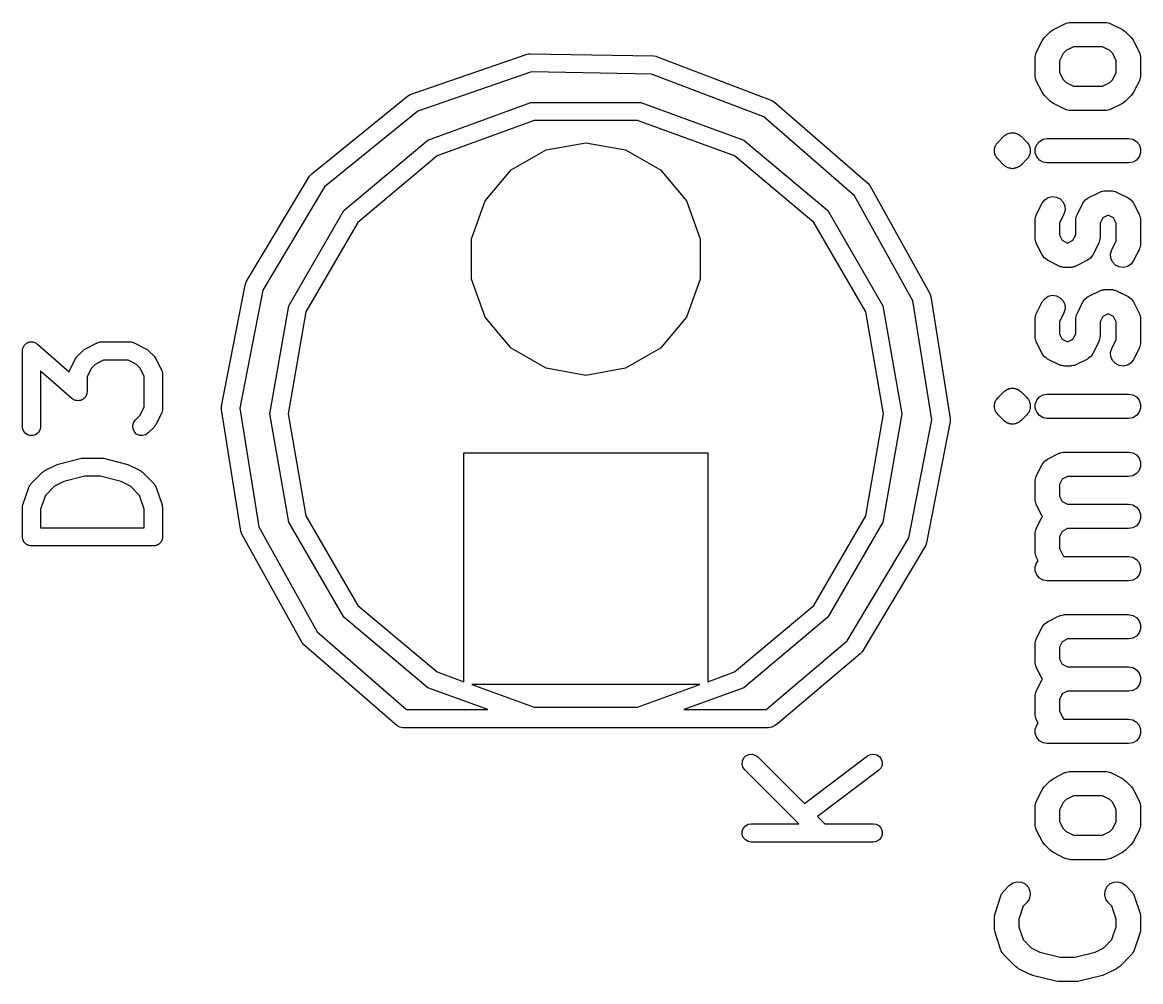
# Model space of a CAD drawing. Extents: x 149.8 to 198.9, y -148.5 to -50.
# Drawn here: x 189.38 to 198.55, y -107.39 to -99.52 of the extents above; entities that cross this region are included whole.
import ezdxf

# ---------------------------------------------------------------- set-up
doc = ezdxf.new("R2010")
doc.units = 0
doc.header["$MEASUREMENT"] = 0
doc.layers.add('BLACK', color=7, linetype='CONTINUOUS')

msp = doc.modelspace()

# ---------------------------------------------------------------- linework, layer by layer
at = {"layer": 'Black'}
for p, q in [((197.836, -99.5772), (197.931, -99.5296)), ((197.931, -99.5296), (197.937, -99.528)), ((197.937, -99.528), (197.942, -99.5251)), ((197.942, -99.5251), (197.954, -99.523)), ((197.954, -99.523), (197.965, -99.5197)), ((197.965, -99.5197), (197.971, -99.52)), ((197.971, -99.52), (197.976, -99.519)), ((197.976, -99.519), (198.262, -99.519)), ((198.262, -99.519), (198.268, -99.52)), ((198.268, -99.52), (198.273, -99.5197)), ((198.273, -99.5197), (198.285, -99.523)), ((198.285, -99.523), (198.296, -99.5251)), ((198.296, -99.5251), (198.301, -99.528)), ((198.301, -99.528), (198.307, -99.5296)), ((198.307, -99.5296), (198.402, -99.5772)), ((197.763, -99.6436), (197.81, -99.596)), ((197.81, -99.596), (197.823, -99.5868)), ((197.823, -99.5868), (197.836, -99.5772)), ((198.402, -99.5772), (198.415, -99.5868)), ((198.415, -99.5868), (198.428, -99.596)), ((198.428, -99.596), (198.475, -99.6436)), ((197.696, -99.7648), (197.744, -99.6696)), ((197.744, -99.6696), (197.753, -99.6567)), ((197.753, -99.6567), (197.763, -99.6436)), ((198, -99.719), (197.94, -99.7489)), ((198.238, -99.719), (198, -99.719)), ((198.298, -99.7489), (198.238, -99.719)), ((198.475, -99.6436), (198.485, -99.6567)), ((198.485, -99.6567), (198.494, -99.6696)), ((198.494, -99.6696), (198.542, -99.7648)), ((192.56, -100.11), (193.518, -99.7798)), ((193.518, -99.7798), (193.53, -99.7778)), ((193.518, -99.7798), (193.518, -99.7798)), ((193.53, -99.7778), (193.543, -99.7757)), ((193.543, -99.7757), (194.556, -99.7927)), ((193.543, -99.7757), (193.543, -99.7757)), ((194.556, -99.7927), (194.556, -99.7927)), ((194.556, -99.7927), (194.577, -99.7968)), ((194.577, -99.7968), (194.581, -99.7977)), ((194.581, -99.7977), (194.581, -99.7977)), ((194.581, -99.7977), (195.527, -100.16)), ((197.686, -99.7981), (197.69, -99.7869)), ((197.687, -99.8038), (197.686, -99.7981)), ((197.686, -99.8095), (197.687, -99.8038)), ((197.686, -99.9524), (197.686, -99.8095)), ((197.69, -99.7869), (197.692, -99.7753)), ((197.692, -99.7753), (197.695, -99.7703)), ((197.695, -99.7703), (197.696, -99.7648)), ((197.916, -99.7735), (197.886, -99.8331)), ((197.94, -99.7489), (197.916, -99.7735)), ((198.323, -99.7735), (198.298, -99.7489)), ((198.352, -99.8331), (198.323, -99.7735)), ((198.542, -99.7648), (198.543, -99.7703)), ((198.543, -99.7703), (198.546, -99.7753)), ((198.546, -99.7753), (198.548, -99.7869)), ((198.548, -99.7869), (198.552, -99.7981)), ((198.552, -99.7981), (198.551, -99.8038)), ((198.551, -99.8038), (198.552, -99.8095)), ((198.552, -99.8095), (198.552, -99.9524)), ((197.886, -99.8331), (197.886, -99.9288)), ((198.352, -99.9288), (198.352, -99.8331)), ((193.554, -99.9259), (192.622, -100.248)), ((194.54, -99.9425), (193.554, -99.9259)), ((195.461, -100.295), (194.54, -99.9425)), ((197.687, -99.9581), (197.686, -99.9524)), ((197.686, -99.9638), (197.687, -99.9581)), ((197.69, -99.975), (197.686, -99.9638)), ((197.692, -99.9866), (197.69, -99.975)), ((197.695, -99.9916), (197.692, -99.9866)), ((197.696, -99.9971), (197.695, -99.9916)), ((197.744, -100.092), (197.696, -99.9971)), ((197.886, -99.9288), (197.916, -99.9884)), ((197.916, -99.9884), (197.94, -100.013)), ((198.298, -100.013), (198.323, -99.9884)), ((198.323, -99.9884), (198.352, -99.9288)), ((198.542, -99.9971), (198.494, -100.092)), ((198.543, -99.9916), (198.542, -99.9971)), ((198.546, -99.9866), (198.543, -99.9916)), ((198.548, -99.975), (198.546, -99.9866)), ((198.552, -99.9638), (198.548, -99.975)), ((198.552, -99.9524), (198.551, -99.9581)), ((198.551, -99.9581), (198.552, -99.9638)), ((197.753, -100.105), (197.744, -100.092)), ((197.94, -100.013), (198, -100.043)), ((198, -100.043), (198.238, -100.043)), ((198.238, -100.043), (198.298, -100.013)), ((198.494, -100.092), (198.485, -100.105)), ((191.751, -100.76), (192.538, -100.123)), ((192.538, -100.123), (192.56, -100.11)), ((192.56, -100.11), (192.56, -100.11)), ((192.704, -100.484), (193.55, -100.176)), ((193.55, -100.176), (194.45, -100.176)), ((194.45, -100.176), (195.296, -100.484)), ((195.527, -100.16), (195.527, -100.16)), ((195.527, -100.16), (195.549, -100.173)), ((195.549, -100.173), (196.314, -100.837)), ((197.763, -100.118), (197.753, -100.105)), ((197.81, -100.166), (197.763, -100.118)), ((197.823, -100.175), (197.81, -100.166)), ((197.836, -100.185), (197.823, -100.175)), ((197.931, -100.232), (197.836, -100.185)), ((198.402, -100.185), (198.307, -100.232)), ((198.415, -100.175), (198.402, -100.185)), ((198.428, -100.166), (198.415, -100.175)), ((198.475, -100.118), (198.428, -100.166)), ((198.485, -100.105), (198.475, -100.118)), ((192.622, -100.248), (191.856, -100.869)), ((197.937, -100.234), (197.931, -100.232)), ((197.942, -100.237), (197.937, -100.234)), ((197.954, -100.239), (197.942, -100.237)), ((197.965, -100.242), (197.954, -100.239)), ((197.971, -100.242), (197.965, -100.242)), ((197.976, -100.243), (197.971, -100.242)), ((198.262, -100.243), (197.976, -100.243)), ((198.268, -100.242), (198.262, -100.243)), ((198.273, -100.242), (198.268, -100.242)), ((198.285, -100.239), (198.273, -100.242)), ((198.296, -100.237), (198.285, -100.239)), ((198.301, -100.234), (198.296, -100.237)), ((198.307, -100.232), (198.301, -100.234)), ((193.576, -100.324), (192.779, -100.614)), ((194.424, -100.324), (193.576, -100.324)), ((195.221, -100.614), (194.424, -100.324)), ((196.205, -100.942), (195.461, -100.295)), ((197.382, -100.501), (197.429, -100.453)), ((197.429, -100.453), (197.436, -100.448)), ((197.436, -100.448), (197.443, -100.442)), ((197.443, -100.442), (197.451, -100.438)), ((197.451, -100.438), (197.458, -100.433)), ((197.458, -100.433), (197.466, -100.431)), ((197.466, -100.431), (197.474, -100.427)), ((197.474, -100.427), (197.483, -100.426)), ((197.483, -100.426), (197.491, -100.424)), ((197.491, -100.424), (197.5, -100.425)), ((197.5, -100.425), (197.509, -100.424)), ((197.509, -100.424), (197.517, -100.426)), ((197.517, -100.426), (197.526, -100.427)), ((197.526, -100.427), (197.534, -100.431)), ((197.534, -100.431), (197.542, -100.433)), ((197.542, -100.433), (197.549, -100.438)), ((197.549, -100.438), (197.557, -100.442)), ((197.557, -100.442), (197.564, -100.448)), ((197.564, -100.448), (197.571, -100.453)), ((197.571, -100.453), (197.618, -100.501)), ((192.014, -101.063), (192.704, -100.484)), ((193.674, -100.564), (194, -100.506)), ((194, -100.506), (194.326, -100.564)), ((195.296, -100.484), (195.986, -101.063)), ((197.354, -100.554), (197.355, -100.55)), ((197.354, -100.558), (197.354, -100.554)), ((197.355, -100.55), (197.356, -100.546)), ((197.356, -100.546), (197.359, -100.538)), ((197.359, -100.538), (197.362, -100.529)), ((197.362, -100.529), (197.364, -100.526)), ((197.364, -100.526), (197.366, -100.521)), ((197.366, -100.521), (197.369, -100.518)), ((197.369, -100.518), (197.37, -100.514)), ((197.37, -100.514), (197.377, -100.508)), ((197.377, -100.508), (197.382, -100.501)), ((197.618, -100.501), (197.623, -100.508)), ((197.623, -100.508), (197.63, -100.514)), ((197.63, -100.514), (197.631, -100.518)), ((197.631, -100.518), (197.634, -100.521)), ((197.634, -100.521), (197.636, -100.526)), ((197.636, -100.526), (197.638, -100.529)), ((197.638, -100.529), (197.641, -100.538)), ((197.641, -100.538), (197.644, -100.546)), ((197.644, -100.546), (197.645, -100.55)), ((197.645, -100.55), (197.646, -100.554)), ((197.646, -100.554), (197.646, -100.558)), ((197.687, -100.554), (197.699, -100.521)), ((197.687, -100.589), (197.687, -100.554)), ((197.699, -100.521), (197.721, -100.495)), ((197.721, -100.495), (197.752, -100.477)), ((197.752, -100.477), (197.786, -100.471)), ((197.786, -100.471), (198.452, -100.471)), ((198.452, -100.471), (198.487, -100.477)), ((198.487, -100.477), (198.517, -100.495)), ((198.517, -100.495), (198.539, -100.521)), ((198.539, -100.521), (198.551, -100.554)), ((198.551, -100.554), (198.551, -100.589)), ((192.779, -100.614), (192.129, -101.16)), ((193.387, -100.729), (193.674, -100.564)), ((194.326, -100.564), (194.613, -100.729)), ((195.871, -101.16), (195.221, -100.614)), ((197.353, -100.563), (197.354, -100.558)), ((197.354, -100.571), (197.353, -100.563)), ((197.353, -100.58), (197.354, -100.571)), ((197.354, -100.584), (197.353, -100.58)), ((197.354, -100.589), (197.354, -100.584)), ((197.355, -100.593), (197.354, -100.589)), ((197.356, -100.597), (197.355, -100.593)), ((197.359, -100.605), (197.356, -100.597)), ((197.362, -100.614), (197.359, -100.605)), ((197.364, -100.617), (197.362, -100.614)), ((197.366, -100.621), (197.364, -100.617)), ((197.369, -100.625), (197.366, -100.621)), ((197.37, -100.629), (197.369, -100.625)), ((197.377, -100.635), (197.37, -100.629)), ((197.382, -100.642), (197.377, -100.635)), ((197.429, -100.69), (197.382, -100.642)), ((197.618, -100.642), (197.571, -100.69)), ((197.623, -100.635), (197.618, -100.642)), ((197.63, -100.629), (197.623, -100.635)), ((197.631, -100.625), (197.63, -100.629)), ((197.634, -100.621), (197.631, -100.625)), ((197.636, -100.617), (197.634, -100.621)), ((197.638, -100.614), (197.636, -100.617)), ((197.641, -100.605), (197.638, -100.614)), ((197.644, -100.597), (197.641, -100.605)), ((197.645, -100.593), (197.644, -100.597)), ((197.646, -100.589), (197.645, -100.593)), ((197.646, -100.558), (197.647, -100.563)), ((197.647, -100.563), (197.646, -100.571)), ((197.646, -100.571), (197.647, -100.58)), ((197.647, -100.58), (197.646, -100.584)), ((197.646, -100.584), (197.646, -100.589)), ((197.699, -100.621), (197.687, -100.589)), ((197.721, -100.648), (197.699, -100.621)), ((197.752, -100.665), (197.721, -100.648)), ((198.517, -100.648), (198.487, -100.665)), ((198.539, -100.621), (198.517, -100.648)), ((198.551, -100.589), (198.539, -100.621)), ((193.174, -100.983), (193.387, -100.729)), ((194.613, -100.729), (194.826, -100.983)), ((197.436, -100.695), (197.429, -100.69)), ((197.443, -100.701), (197.436, -100.695)), ((197.451, -100.705), (197.443, -100.701)), ((197.458, -100.71), (197.451, -100.705)), ((197.466, -100.712), (197.458, -100.71)), ((197.474, -100.716), (197.466, -100.712)), ((197.483, -100.716), (197.474, -100.716)), ((197.491, -100.719), (197.483, -100.716)), ((197.5, -100.718), (197.491, -100.719)), ((197.509, -100.719), (197.5, -100.718)), ((197.517, -100.716), (197.509, -100.719)), ((197.526, -100.716), (197.517, -100.716)), ((197.534, -100.712), (197.526, -100.716)), ((197.542, -100.71), (197.534, -100.712)), ((197.549, -100.705), (197.542, -100.71)), ((197.557, -100.701), (197.549, -100.705)), ((197.564, -100.695), (197.557, -100.701)), ((197.571, -100.69), (197.564, -100.695)), ((197.786, -100.671), (197.752, -100.665)), ((198.452, -100.671), (197.786, -100.671)), ((198.487, -100.665), (198.452, -100.671)), ((191.213, -101.648), (191.734, -100.78)), ((191.734, -100.78), (191.751, -100.76)), ((191.751, -100.76), (191.751, -100.76)), ((191.856, -100.869), (191.349, -101.714)), ((196.314, -100.837), (196.33, -100.857)), ((196.33, -100.857), (196.33, -100.857)), ((196.33, -100.857), (196.822, -101.743)), ((198.122, -100.958), (198.217, -100.911)), ((198.217, -100.911), (198.223, -100.909)), ((198.223, -100.909), (198.228, -100.906)), ((198.228, -100.906), (198.239, -100.904)), ((198.239, -100.904), (198.25, -100.901)), ((198.25, -100.901), (198.256, -100.901)), ((198.256, -100.901), (198.262, -100.9)), ((198.262, -100.9), (198.31, -100.9)), ((198.31, -100.9), (198.315, -100.901)), ((198.315, -100.901), (198.321, -100.901)), ((198.321, -100.901), (198.332, -100.904)), ((198.332, -100.904), (198.344, -100.906)), ((198.344, -100.906), (198.349, -100.909)), ((198.349, -100.909), (198.354, -100.911)), ((198.354, -100.911), (198.449, -100.958)), ((193.061, -101.294), (193.174, -100.983)), ((194.826, -100.983), (194.939, -101.294)), ((196.684, -101.804), (196.205, -100.942)), ((197.696, -101.098), (197.744, -101.003)), ((197.744, -101.003), (197.765, -100.975)), ((197.765, -100.975), (197.794, -100.956)), ((197.794, -100.956), (197.827, -100.948)), ((197.827, -100.948), (197.862, -100.952)), ((197.862, -100.952), (197.893, -100.967)), ((197.893, -100.967), (197.917, -100.993)), ((197.917, -100.993), (197.931, -101.024)), ((198.03, -101.098), (198.077, -101.003)), ((198.077, -101.003), (198.086, -100.991)), ((198.086, -100.991), (198.094, -100.979)), ((198.094, -100.979), (198.096, -100.977)), ((198.096, -100.977), (198.098, -100.975)), ((198.098, -100.975), (198.11, -100.967)), ((198.11, -100.967), (198.122, -100.958)), ((198.449, -100.958), (198.461, -100.967)), ((198.461, -100.967), (198.474, -100.975)), ((198.474, -100.975), (198.475, -100.977)), ((198.475, -100.977), (198.477, -100.979)), ((198.477, -100.979), (198.485, -100.991)), ((198.485, -100.991), (198.494, -101.003)), ((198.494, -101.003), (198.542, -101.098)), ((191.563, -101.843), (192.014, -101.063)), ((195.986, -101.063), (196.437, -101.843)), ((197.692, -101.109), (197.695, -101.104)), ((197.695, -101.104), (197.696, -101.098)), ((197.923, -101.092), (197.886, -101.166)), ((197.933, -101.059), (197.923, -101.092)), ((197.931, -101.024), (197.933, -101.059)), ((198.025, -101.109), (198.028, -101.104)), ((198.028, -101.104), (198.03, -101.098)), ((198.286, -101.1), (198.241, -101.122)), ((198.33, -101.122), (198.286, -101.1)), ((198.286, -101.1), (198.286, -101.1)), ((198.542, -101.098), (198.543, -101.104)), ((198.543, -101.104), (198.546, -101.109)), ((192.129, -101.16), (191.704, -101.894)), ((196.296, -101.894), (195.871, -101.16)), ((197.686, -101.131), (197.69, -101.12)), ((197.687, -101.137), (197.686, -101.131)), ((197.686, -101.143), (197.687, -101.137)), ((197.686, -101.286), (197.686, -101.143)), ((197.69, -101.12), (197.692, -101.109)), ((197.886, -101.166), (197.886, -101.262)), ((198.019, -101.143), (198.02, -101.137)), ((198.019, -101.262), (198.019, -101.143)), ((198.02, -101.131), (198.023, -101.12)), ((198.02, -101.137), (198.02, -101.131)), ((198.023, -101.12), (198.025, -101.109)), ((198.241, -101.122), (198.219, -101.166)), ((198.219, -101.166), (198.219, -101.286)), ((198.352, -101.166), (198.33, -101.122)), ((198.352, -101.31), (198.352, -101.166)), ((198.546, -101.109), (198.548, -101.12)), ((198.548, -101.12), (198.552, -101.131)), ((198.552, -101.131), (198.551, -101.137)), ((198.551, -101.137), (198.552, -101.143)), ((198.552, -101.143), (198.552, -101.333)), ((197.687, -101.291), (197.686, -101.286)), ((197.686, -101.297), (197.687, -101.291)), ((197.886, -101.262), (197.908, -101.306)), ((197.997, -101.306), (198.019, -101.262)), ((198.219, -101.286), (198.218, -101.291)), ((198.218, -101.291), (198.218, -101.297)), ((193.061, -101.626), (193.061, -101.294)), ((194.939, -101.294), (194.939, -101.626)), ((197.69, -101.308), (197.686, -101.297)), ((197.692, -101.32), (197.69, -101.308)), ((197.695, -101.325), (197.692, -101.32)), ((197.696, -101.33), (197.695, -101.325)), ((197.744, -101.426), (197.696, -101.33)), ((197.908, -101.306), (197.952, -101.329)), ((197.952, -101.329), (197.953, -101.329)), ((197.953, -101.329), (197.997, -101.306)), ((198.208, -101.33), (198.161, -101.426)), ((198.21, -101.325), (198.208, -101.33)), ((198.213, -101.32), (198.21, -101.325)), ((198.215, -101.308), (198.213, -101.32)), ((198.218, -101.297), (198.215, -101.308)), ((198.315, -101.384), (198.352, -101.31)), ((198.542, -101.378), (198.494, -101.473)), ((198.543, -101.373), (198.542, -101.378)), ((198.546, -101.368), (198.543, -101.373)), ((198.548, -101.356), (198.546, -101.368)), ((198.552, -101.345), (198.548, -101.356)), ((198.552, -101.333), (198.551, -101.339)), ((198.551, -101.339), (198.552, -101.345)), ((197.753, -101.437), (197.744, -101.426)), ((197.761, -101.45), (197.753, -101.437)), ((197.763, -101.451), (197.761, -101.45)), ((197.765, -101.454), (197.763, -101.451)), ((197.777, -101.462), (197.765, -101.454)), ((197.789, -101.47), (197.777, -101.462)), ((197.884, -101.518), (197.789, -101.47)), ((198.116, -101.47), (198.021, -101.518)), ((198.128, -101.462), (198.116, -101.47)), ((198.14, -101.454), (198.128, -101.462)), ((198.142, -101.451), (198.14, -101.454)), ((198.144, -101.45), (198.142, -101.451)), ((198.152, -101.437), (198.144, -101.45)), ((198.161, -101.426), (198.152, -101.437)), ((198.305, -101.417), (198.315, -101.384)), ((198.307, -101.452), (198.305, -101.417)), ((198.321, -101.484), (198.307, -101.452)), ((198.494, -101.473), (198.474, -101.501)), ((197.889, -101.52), (197.884, -101.518)), ((197.894, -101.523), (197.889, -101.52)), ((197.906, -101.525), (197.894, -101.523)), ((197.917, -101.528), (197.906, -101.525)), ((197.923, -101.528), (197.917, -101.528)), ((197.929, -101.529), (197.923, -101.528)), ((197.976, -101.529), (197.929, -101.529)), ((197.982, -101.528), (197.976, -101.529)), ((197.988, -101.528), (197.982, -101.528)), ((197.999, -101.525), (197.988, -101.528)), ((198.01, -101.523), (197.999, -101.525)), ((198.015, -101.52), (198.01, -101.523)), ((198.021, -101.518), (198.015, -101.52)), ((198.345, -101.509), (198.321, -101.484)), ((198.376, -101.524), (198.345, -101.509)), ((198.411, -101.528), (198.376, -101.524)), ((198.445, -101.52), (198.411, -101.528)), ((198.474, -101.501), (198.445, -101.52)), ((191.204, -101.673), (191.213, -101.648)), ((191.213, -101.648), (191.213, -101.648)), ((193.174, -101.937), (193.061, -101.626)), ((194.939, -101.626), (194.826, -101.937)), ((191.011, -102.667), (191.204, -101.673)), ((191.349, -101.714), (191.161, -102.682)), ((196.822, -101.743), (196.822, -101.743)), ((196.822, -101.743), (196.822, -101.743)), ((196.822, -101.743), (196.83, -101.767)), ((198.122, -101.768), (198.217, -101.72)), ((198.217, -101.72), (198.223, -101.718)), ((198.223, -101.718), (198.228, -101.716)), ((198.228, -101.716), (198.239, -101.714)), ((198.239, -101.714), (198.25, -101.71)), ((198.25, -101.71), (198.256, -101.711)), ((198.256, -101.711), (198.262, -101.71)), ((198.262, -101.71), (198.31, -101.71)), ((198.31, -101.71), (198.315, -101.711)), ((198.315, -101.711), (198.321, -101.71)), ((198.321, -101.71), (198.332, -101.714)), ((198.332, -101.714), (198.344, -101.716)), ((198.344, -101.716), (198.349, -101.718)), ((198.349, -101.718), (198.354, -101.72)), ((198.354, -101.72), (198.449, -101.768)), ((196.839, -102.778), (196.684, -101.804)), ((196.83, -101.767), (196.83, -101.767)), ((196.83, -101.767), (196.989, -102.767)), ((197.696, -101.908), (197.744, -101.812)), ((197.744, -101.812), (197.765, -101.785)), ((197.765, -101.785), (197.794, -101.765)), ((197.794, -101.765), (197.827, -101.757)), ((197.827, -101.757), (197.862, -101.761)), ((197.862, -101.761), (197.893, -101.777)), ((197.893, -101.777), (197.917, -101.802)), ((197.917, -101.802), (197.931, -101.834)), ((197.931, -101.834), (197.933, -101.869)), ((198.03, -101.908), (198.077, -101.812)), ((198.077, -101.812), (198.086, -101.801)), ((198.086, -101.801), (198.094, -101.788)), ((198.094, -101.788), (198.096, -101.787)), ((198.096, -101.787), (198.098, -101.785)), ((198.098, -101.785), (198.11, -101.776)), ((198.11, -101.776), (198.122, -101.768)), ((198.449, -101.768), (198.461, -101.776)), ((198.461, -101.776), (198.474, -101.785)), ((198.474, -101.785), (198.475, -101.787)), ((198.475, -101.787), (198.477, -101.788)), ((198.477, -101.788), (198.485, -101.801)), ((198.485, -101.801), (198.494, -101.812)), ((198.494, -101.812), (198.542, -101.908)), ((191.407, -102.73), (191.563, -101.843)), ((191.704, -101.894), (191.557, -102.73)), ((196.443, -102.73), (196.296, -101.894)), ((196.437, -101.843), (196.593, -102.73)), ((197.686, -101.941), (197.69, -101.93)), ((197.69, -101.93), (197.692, -101.918)), ((197.692, -101.918), (197.695, -101.913)), ((197.695, -101.913), (197.696, -101.908)), ((197.923, -101.902), (197.886, -101.976)), ((197.933, -101.869), (197.923, -101.902)), ((198.02, -101.941), (198.023, -101.93)), ((198.023, -101.93), (198.025, -101.918)), ((198.025, -101.918), (198.028, -101.913)), ((198.028, -101.913), (198.03, -101.908)), ((198.241, -101.932), (198.219, -101.976)), ((198.286, -101.91), (198.241, -101.932)), ((198.33, -101.932), (198.286, -101.91)), ((198.286, -101.91), (198.286, -101.91)), ((198.352, -101.976), (198.33, -101.932)), ((198.542, -101.908), (198.543, -101.913)), ((198.543, -101.913), (198.546, -101.918)), ((198.546, -101.918), (198.548, -101.93)), ((198.548, -101.93), (198.552, -101.941)), ((193.387, -102.191), (193.174, -101.937)), ((194.826, -101.937), (194.613, -102.191)), ((197.687, -101.947), (197.686, -101.941)), ((197.686, -101.952), (197.687, -101.947)), ((197.686, -102.095), (197.686, -101.952)), ((197.886, -101.976), (197.886, -102.072)), ((198.019, -101.952), (198.02, -101.947)), ((198.019, -102.072), (198.019, -101.952)), ((198.02, -101.947), (198.02, -101.941)), ((198.219, -101.976), (198.219, -102.095)), ((198.352, -102.119), (198.352, -101.976)), ((198.552, -101.941), (198.551, -101.947)), ((198.551, -101.947), (198.552, -101.952)), ((198.552, -101.952), (198.552, -102.143)), ((197.687, -102.101), (197.686, -102.095)), ((197.686, -102.107), (197.687, -102.101)), ((197.69, -102.118), (197.686, -102.107)), ((197.886, -102.072), (197.908, -102.116)), ((197.908, -102.116), (197.952, -102.138)), ((197.953, -102.138), (197.997, -102.116)), ((197.997, -102.116), (198.019, -102.072)), ((198.218, -102.107), (198.215, -102.118)), ((198.219, -102.095), (198.218, -102.101)), ((198.218, -102.101), (198.218, -102.107)), ((189.377, -102.214), (189.379, -102.207)), ((189.379, -102.2), (189.381, -102.194)), ((189.379, -102.207), (189.379, -102.2)), ((189.381, -102.194), (189.382, -102.189)), ((189.382, -102.189), (189.386, -102.182)), ((189.386, -102.182), (189.388, -102.175)), ((189.388, -102.175), (189.392, -102.171)), ((189.392, -102.171), (189.395, -102.166)), ((189.395, -102.166), (189.401, -102.161)), ((189.401, -102.161), (189.405, -102.156)), ((189.405, -102.156), (189.41, -102.153)), ((189.41, -102.153), (189.415, -102.149)), ((189.415, -102.149), (189.422, -102.147)), ((189.422, -102.147), (189.428, -102.143)), ((189.428, -102.143), (189.434, -102.142)), ((189.434, -102.142), (189.439, -102.14)), ((189.439, -102.14), (189.447, -102.14)), ((189.447, -102.14), (189.454, -102.139)), ((189.454, -102.139), (189.46, -102.14)), ((189.46, -102.14), (189.465, -102.14)), ((189.465, -102.14), (189.472, -102.143)), ((189.472, -102.143), (189.479, -102.144)), ((189.479, -102.144), (189.484, -102.147)), ((189.484, -102.147), (189.49, -102.149)), ((189.49, -102.149), (189.495, -102.154)), ((189.495, -102.154), (189.502, -102.158)), ((189.502, -102.158), (189.762, -102.385)), ((189.828, -102.256), (189.876, -102.209)), ((189.876, -102.209), (189.885, -102.202)), ((189.885, -102.202), (189.895, -102.195)), ((189.895, -102.195), (189.99, -102.147)), ((189.99, -102.147), (189.994, -102.146)), ((189.994, -102.146), (189.998, -102.144)), ((189.998, -102.144), (190.007, -102.142)), ((190.007, -102.142), (190.015, -102.14)), ((190.015, -102.14), (190.02, -102.14)), ((190.02, -102.14), (190.024, -102.139)), ((190.024, -102.139), (190.262, -102.139)), ((190.262, -102.139), (190.266, -102.14)), ((190.266, -102.14), (190.27, -102.14)), ((190.27, -102.14), (190.279, -102.142)), ((190.279, -102.142), (190.288, -102.144)), ((190.288, -102.144), (190.291, -102.146)), ((190.291, -102.146), (190.295, -102.147)), ((190.295, -102.147), (190.391, -102.195)), ((190.391, -102.195), (190.4, -102.202)), ((190.4, -102.202), (190.41, -102.209)), ((190.41, -102.209), (190.458, -102.256)), ((193.674, -102.356), (193.387, -102.191)), ((194.613, -102.191), (194.326, -102.356)), ((197.692, -102.129), (197.69, -102.118)), ((197.695, -102.134), (197.692, -102.129)), ((197.696, -102.14), (197.695, -102.134)), ((197.744, -102.235), (197.696, -102.14)), ((197.952, -102.138), (197.953, -102.138)), ((198.208, -102.14), (198.161, -102.235)), ((198.21, -102.134), (198.208, -102.14)), ((198.213, -102.129), (198.21, -102.134)), ((198.215, -102.118), (198.213, -102.129)), ((198.305, -102.227), (198.315, -102.193)), ((198.315, -102.193), (198.352, -102.119)), ((198.542, -102.188), (198.494, -102.283)), ((198.543, -102.182), (198.542, -102.188)), ((198.546, -102.177), (198.543, -102.182)), ((198.548, -102.166), (198.546, -102.177)), ((198.552, -102.154), (198.548, -102.166)), ((198.552, -102.143), (198.551, -102.149)), ((198.551, -102.149), (198.552, -102.154)), ((189.377, -102.833), (189.377, -102.214)), ((189.766, -102.371), (189.814, -102.276)), ((189.814, -102.276), (189.821, -102.266)), ((189.821, -102.266), (189.828, -102.256)), ((190.042, -102.289), (189.973, -102.324)), ((190.244, -102.289), (190.042, -102.289)), ((190.313, -102.324), (190.244, -102.289)), ((190.458, -102.256), (190.465, -102.266)), ((190.465, -102.266), (190.472, -102.276)), ((190.472, -102.276), (190.519, -102.371)), ((197.753, -102.247), (197.744, -102.235)), ((197.761, -102.259), (197.753, -102.247)), ((197.763, -102.261), (197.761, -102.259)), ((197.765, -102.263), (197.763, -102.261)), ((197.777, -102.271), (197.765, -102.263)), ((197.789, -102.28), (197.777, -102.271)), ((197.884, -102.328), (197.789, -102.28)), ((198.116, -102.28), (198.021, -102.328)), ((198.128, -102.271), (198.116, -102.28)), ((198.14, -102.263), (198.128, -102.271)), ((198.142, -102.261), (198.14, -102.263)), ((198.144, -102.259), (198.142, -102.261)), ((198.152, -102.247), (198.144, -102.259)), ((198.161, -102.235), (198.152, -102.247)), ((198.307, -102.261), (198.305, -102.227)), ((198.321, -102.293), (198.307, -102.261)), ((198.345, -102.318), (198.321, -102.293)), ((198.494, -102.283), (198.474, -102.311)), ((189.784, -102.604), (189.527, -102.38)), ((189.527, -102.38), (189.527, -102.833)), ((189.762, -102.385), (189.763, -102.379)), ((189.763, -102.379), (189.765, -102.375)), ((189.765, -102.375), (189.766, -102.371)), ((189.943, -102.354), (189.908, -102.422)), ((189.973, -102.324), (189.943, -102.354)), ((190.343, -102.354), (190.313, -102.324)), ((190.377, -102.422), (190.343, -102.354)), ((190.519, -102.371), (190.521, -102.375)), ((190.521, -102.375), (190.523, -102.379)), ((190.523, -102.379), (190.524, -102.388)), ((190.524, -102.388), (190.527, -102.396)), ((194, -102.414), (193.674, -102.356)), ((194.326, -102.356), (194, -102.414)), ((197.889, -102.329), (197.884, -102.328)), ((197.894, -102.332), (197.889, -102.329)), ((197.906, -102.334), (197.894, -102.332)), ((197.917, -102.337), (197.906, -102.334)), ((197.923, -102.337), (197.917, -102.337)), ((197.929, -102.338), (197.923, -102.337)), ((197.976, -102.338), (197.929, -102.338)), ((197.982, -102.337), (197.976, -102.338)), ((197.988, -102.337), (197.982, -102.337)), ((197.999, -102.334), (197.988, -102.337)), ((198.01, -102.332), (197.999, -102.334)), ((198.015, -102.329), (198.01, -102.332)), ((198.021, -102.328), (198.015, -102.329)), ((198.376, -102.334), (198.345, -102.318)), ((198.411, -102.338), (198.376, -102.334)), ((198.445, -102.33), (198.411, -102.338)), ((198.474, -102.311), (198.445, -102.33)), ((189.908, -102.422), (189.908, -102.548)), ((190.377, -102.673), (190.377, -102.422)), ((190.527, -102.396), (190.527, -102.401)), ((190.527, -102.401), (190.527, -102.405)), ((190.527, -102.405), (190.527, -102.69)), ((189.904, -102.573), (189.9, -102.58)), ((189.905, -102.568), (189.904, -102.573)), ((189.907, -102.562), (189.905, -102.568)), ((189.908, -102.548), (189.907, -102.555)), ((189.907, -102.555), (189.907, -102.562)), ((197.382, -102.596), (197.429, -102.548)), ((197.429, -102.548), (197.436, -102.543)), ((197.436, -102.543), (197.443, -102.537)), ((197.443, -102.537), (197.451, -102.533)), ((197.451, -102.533), (197.458, -102.528)), ((197.458, -102.528), (197.466, -102.526)), ((197.466, -102.526), (197.474, -102.522)), ((197.474, -102.522), (197.483, -102.522)), ((197.483, -102.522), (197.491, -102.519)), ((197.491, -102.519), (197.5, -102.52)), ((197.5, -102.52), (197.509, -102.519)), ((197.509, -102.519), (197.517, -102.522)), ((197.517, -102.522), (197.526, -102.522)), ((197.526, -102.522), (197.534, -102.526)), ((197.534, -102.526), (197.542, -102.528)), ((197.542, -102.528), (197.549, -102.533)), ((197.549, -102.533), (197.557, -102.537)), ((197.557, -102.537), (197.564, -102.543)), ((197.564, -102.543), (197.571, -102.548)), ((197.571, -102.548), (197.618, -102.596)), ((197.721, -102.59), (197.752, -102.573)), ((197.752, -102.573), (197.786, -102.567)), ((197.786, -102.567), (198.452, -102.567)), ((198.452, -102.567), (198.487, -102.573)), ((198.487, -102.573), (198.517, -102.59)), ((189.79, -102.608), (189.784, -102.604)), ((189.796, -102.613), (189.79, -102.608)), ((189.801, -102.615), (189.796, -102.613)), ((189.806, -102.618), (189.801, -102.615)), ((189.813, -102.619), (189.806, -102.618)), ((189.82, -102.621), (189.813, -102.619)), ((189.826, -102.621), (189.82, -102.621)), ((189.832, -102.623), (189.826, -102.621)), ((189.839, -102.621), (189.832, -102.623)), ((189.846, -102.621), (189.839, -102.621)), ((189.852, -102.619), (189.846, -102.621)), ((189.858, -102.619), (189.852, -102.619)), ((189.864, -102.615), (189.858, -102.619)), ((189.871, -102.613), (189.864, -102.615)), ((189.875, -102.609), (189.871, -102.613)), ((189.88, -102.606), (189.875, -102.609)), ((189.885, -102.601), (189.88, -102.606)), ((189.891, -102.596), (189.885, -102.601)), ((189.894, -102.591), (189.891, -102.596)), ((189.897, -102.586), (189.894, -102.591)), ((189.9, -102.58), (189.897, -102.586)), ((191.011, -102.693), (191.011, -102.667)), ((191.011, -102.667), (191.011, -102.667)), ((197.353, -102.658), (197.354, -102.654)), ((197.354, -102.667), (197.353, -102.658)), ((197.353, -102.675), (197.354, -102.667)), ((197.354, -102.649), (197.355, -102.645)), ((197.354, -102.654), (197.354, -102.649)), ((197.355, -102.645), (197.356, -102.641)), ((197.356, -102.641), (197.359, -102.633)), ((197.359, -102.633), (197.362, -102.624)), ((197.362, -102.624), (197.364, -102.621)), ((197.364, -102.621), (197.366, -102.617)), ((197.366, -102.617), (197.369, -102.613)), ((197.369, -102.613), (197.37, -102.609)), ((197.37, -102.609), (197.377, -102.603)), ((197.377, -102.603), (197.382, -102.596)), ((197.618, -102.596), (197.623, -102.603)), ((197.623, -102.603), (197.63, -102.609)), ((197.63, -102.609), (197.631, -102.613)), ((197.631, -102.613), (197.634, -102.617)), ((197.634, -102.617), (197.636, -102.621)), ((197.636, -102.621), (197.638, -102.624)), ((197.638, -102.624), (197.641, -102.633)), ((197.641, -102.633), (197.644, -102.641)), ((197.644, -102.641), (197.645, -102.645)), ((197.645, -102.645), (197.646, -102.649)), ((197.646, -102.649), (197.646, -102.654)), ((197.646, -102.654), (197.647, -102.658)), ((197.647, -102.658), (197.646, -102.667)), ((197.646, -102.667), (197.647, -102.675)), ((197.687, -102.649), (197.699, -102.617)), ((197.687, -102.684), (197.687, -102.649)), ((197.699, -102.617), (197.721, -102.59)), ((198.517, -102.59), (198.539, -102.617)), ((198.539, -102.617), (198.551, -102.649)), ((198.551, -102.649), (198.551, -102.684)), ((190.304, -102.78), (190.343, -102.741)), ((190.343, -102.741), (190.377, -102.673)), ((190.519, -102.724), (190.472, -102.819)), ((190.521, -102.72), (190.519, -102.724)), ((190.523, -102.716), (190.521, -102.72)), ((190.524, -102.707), (190.523, -102.716)), ((190.527, -102.699), (190.524, -102.707)), ((190.527, -102.69), (190.527, -102.695)), ((190.527, -102.695), (190.527, -102.699)), ((191.17, -103.693), (191.011, -102.693)), ((191.161, -102.682), (191.316, -103.656)), ((191.563, -103.617), (191.407, -102.73)), ((191.557, -102.73), (191.704, -103.566)), ((196.296, -103.566), (196.443, -102.73)), ((196.593, -102.73), (196.437, -103.617)), ((197.354, -102.68), (197.353, -102.675)), ((197.354, -102.684), (197.354, -102.68)), ((197.355, -102.688), (197.354, -102.684)), ((197.356, -102.693), (197.355, -102.688)), ((197.359, -102.7), (197.356, -102.693)), ((197.362, -102.709), (197.359, -102.7)), ((197.364, -102.713), (197.362, -102.709)), ((197.366, -102.717), (197.364, -102.713)), ((197.369, -102.72), (197.366, -102.717)), ((197.37, -102.724), (197.369, -102.72)), ((197.377, -102.73), (197.37, -102.724)), ((197.382, -102.737), (197.377, -102.73)), ((197.429, -102.785), (197.382, -102.737)), ((197.618, -102.737), (197.571, -102.785)), ((197.623, -102.73), (197.618, -102.737)), ((197.63, -102.724), (197.623, -102.73)), ((197.631, -102.72), (197.63, -102.724)), ((197.634, -102.717), (197.631, -102.72)), ((197.636, -102.713), (197.634, -102.717)), ((197.638, -102.709), (197.636, -102.713)), ((197.641, -102.7), (197.638, -102.709)), ((197.644, -102.693), (197.641, -102.7)), ((197.645, -102.688), (197.644, -102.693)), ((197.646, -102.684), (197.645, -102.688)), ((197.647, -102.675), (197.646, -102.68)), ((197.646, -102.68), (197.646, -102.684)), ((197.699, -102.717), (197.687, -102.684)), ((197.721, -102.743), (197.699, -102.717)), ((197.752, -102.761), (197.721, -102.743)), ((198.517, -102.743), (198.487, -102.761)), ((198.539, -102.717), (198.517, -102.743)), ((198.551, -102.684), (198.539, -102.717)), ((189.382, -102.859), (189.377, -102.833)), ((189.527, -102.833), (189.523, -102.859)), ((190.282, -102.827), (190.289, -102.802)), ((190.285, -102.853), (190.282, -102.827)), ((190.289, -102.802), (190.304, -102.78)), ((190.458, -102.839), (190.41, -102.886)), ((190.465, -102.829), (190.458, -102.839)), ((190.472, -102.819), (190.465, -102.829)), ((196.651, -103.746), (196.839, -102.778)), ((196.989, -102.793), (196.796, -103.787)), ((196.989, -102.767), (196.989, -102.793)), ((197.436, -102.79), (197.429, -102.785)), ((197.443, -102.796), (197.436, -102.79)), ((197.451, -102.8), (197.443, -102.796)), ((197.458, -102.805), (197.451, -102.8)), ((197.466, -102.807), (197.458, -102.805)), ((197.474, -102.811), (197.466, -102.807)), ((197.483, -102.812), (197.474, -102.811)), ((197.491, -102.814), (197.483, -102.812)), ((197.5, -102.813), (197.491, -102.814)), ((197.509, -102.814), (197.5, -102.813)), ((197.517, -102.812), (197.509, -102.814)), ((197.526, -102.811), (197.517, -102.812)), ((197.534, -102.807), (197.526, -102.811)), ((197.542, -102.805), (197.534, -102.807)), ((197.549, -102.8), (197.542, -102.805)), ((197.557, -102.796), (197.549, -102.8)), ((197.564, -102.79), (197.557, -102.796)), ((197.571, -102.785), (197.564, -102.79)), ((197.786, -102.767), (197.752, -102.761)), ((198.452, -102.767), (197.786, -102.767)), ((198.487, -102.761), (198.452, -102.767)), ((189.395, -102.882), (189.382, -102.859)), ((189.415, -102.898), (189.395, -102.882)), ((189.439, -102.907), (189.415, -102.898)), ((189.465, -102.907), (189.439, -102.907)), ((189.49, -102.898), (189.465, -102.907)), ((189.51, -102.882), (189.49, -102.898)), ((189.523, -102.859), (189.51, -102.882)), ((190.296, -102.876), (190.285, -102.853)), ((190.314, -102.895), (190.296, -102.876)), ((190.338, -102.906), (190.314, -102.895)), ((190.364, -102.908), (190.338, -102.906)), ((190.389, -102.901), (190.364, -102.908)), ((190.41, -102.886), (190.389, -102.901)), ((189.672, -103.142), (189.863, -103.094)), ((189.863, -103.094), (189.872, -103.093)), ((189.872, -103.093), (189.881, -103.092)), ((189.881, -103.092), (190.024, -103.092)), ((190.024, -103.092), (190.033, -103.093)), ((190.033, -103.093), (190.042, -103.094)), ((190.042, -103.094), (190.232, -103.142)), ((193, -104.926), (193, -103.05)), ((193, -103.05), (195, -103.05)), ((195, -103.05), (195, -104.926)), ((197.753, -103.134), (197.761, -103.122)), ((197.761, -103.122), (197.763, -103.12)), ((197.763, -103.12), (197.765, -103.118)), ((197.765, -103.118), (197.777, -103.11)), ((197.777, -103.11), (197.789, -103.101)), ((197.789, -103.101), (197.884, -103.053)), ((197.884, -103.053), (197.889, -103.052)), ((197.889, -103.052), (197.894, -103.049)), ((197.894, -103.049), (197.906, -103.047)), ((197.906, -103.047), (197.917, -103.044)), ((197.917, -103.044), (197.923, -103.044)), ((197.923, -103.044), (197.929, -103.043)), ((197.929, -103.043), (198.452, -103.043)), ((198.452, -103.043), (198.487, -103.049)), ((198.487, -103.049), (198.517, -103.066)), ((198.517, -103.066), (198.539, -103.093)), ((198.539, -103.093), (198.551, -103.125)), ((198.551, -103.125), (198.551, -103.16)), ((189.447, -103.304), (189.542, -103.209)), ((189.542, -103.209), (189.552, -103.202)), ((189.552, -103.202), (189.562, -103.195)), ((189.562, -103.195), (189.657, -103.147)), ((189.657, -103.147), (189.665, -103.145)), ((189.665, -103.145), (189.672, -103.142)), ((190.232, -103.142), (190.24, -103.145)), ((190.24, -103.145), (190.248, -103.147)), ((190.248, -103.147), (190.343, -103.195)), ((190.343, -103.195), (190.353, -103.202)), ((190.353, -103.202), (190.363, -103.209)), ((190.363, -103.209), (190.458, -103.304)), ((197.696, -103.241), (197.744, -103.146)), ((197.744, -103.146), (197.753, -103.134)), ((198.539, -103.193), (198.517, -103.219)), ((198.551, -103.16), (198.539, -103.193)), ((189.441, -103.311), (189.444, -103.308)), ((189.444, -103.308), (189.447, -103.304)), ((189.717, -103.285), (189.64, -103.324)), ((189.89, -103.242), (189.717, -103.285)), ((190.015, -103.242), (189.89, -103.242)), ((190.188, -103.285), (190.015, -103.242)), ((190.265, -103.324), (190.188, -103.285)), ((190.458, -103.304), (190.46, -103.308)), ((190.46, -103.308), (190.464, -103.311)), ((197.686, -103.274), (197.69, -103.263)), ((197.687, -103.28), (197.686, -103.274)), ((197.686, -103.286), (197.687, -103.28)), ((197.686, -103.429), (197.686, -103.286)), ((197.69, -103.263), (197.692, -103.252)), ((197.692, -103.252), (197.695, -103.247)), ((197.695, -103.247), (197.696, -103.241)), ((197.908, -103.265), (197.886, -103.309)), ((197.886, -103.309), (197.886, -103.405)), ((197.952, -103.243), (197.908, -103.265)), ((198.452, -103.243), (197.952, -103.243)), ((198.487, -103.237), (198.452, -103.243)), ((198.517, -103.219), (198.487, -103.237)), ((189.381, -103.476), (189.429, -103.333)), ((189.429, -103.333), (189.431, -103.33)), ((189.431, -103.33), (189.432, -103.325)), ((189.432, -103.325), (189.437, -103.318)), ((189.437, -103.318), (189.441, -103.311)), ((189.566, -103.398), (189.527, -103.512)), ((189.64, -103.324), (189.566, -103.398)), ((190.339, -103.398), (190.265, -103.324)), ((190.377, -103.512), (190.339, -103.398)), ((190.464, -103.311), (190.468, -103.318)), ((190.468, -103.318), (190.473, -103.325)), ((190.473, -103.325), (190.474, -103.33)), ((190.474, -103.33), (190.476, -103.333)), ((190.476, -103.333), (190.524, -103.476)), ((189.377, -103.5), (189.379, -103.488)), ((189.379, -103.488), (189.381, -103.476)), ((190.524, -103.476), (190.525, -103.488)), ((190.525, -103.488), (190.527, -103.5)), ((197.687, -103.434), (197.686, -103.429)), ((197.686, -103.44), (197.687, -103.434)), ((197.69, -103.451), (197.686, -103.44)), ((197.692, -103.463), (197.69, -103.451)), ((197.695, -103.468), (197.692, -103.463)), ((197.696, -103.473), (197.695, -103.468)), ((197.744, -103.569), (197.696, -103.473)), ((197.886, -103.405), (197.908, -103.449)), ((197.908, -103.449), (197.952, -103.471)), ((197.952, -103.471), (198.452, -103.471)), ((198.452, -103.471), (198.487, -103.477)), ((198.487, -103.477), (198.517, -103.495)), ((189.377, -103.738), (189.377, -103.5)), ((189.527, -103.512), (189.527, -103.663)), ((190.377, -103.663), (190.377, -103.512)), ((190.527, -103.5), (190.527, -103.738)), ((191.704, -103.566), (192.129, -104.3)), ((195.871, -104.3), (196.296, -103.566)), ((197.696, -103.67), (197.744, -103.574)), ((197.746, -103.571), (197.744, -103.569)), ((197.744, -103.574), (197.746, -103.571)), ((198.517, -103.495), (198.539, -103.521)), ((198.539, -103.521), (198.551, -103.554)), ((198.551, -103.554), (198.551, -103.589)), ((189.527, -103.663), (190.377, -103.663)), ((191.316, -103.656), (191.795, -104.518)), ((192.014, -104.397), (191.563, -103.617)), ((196.437, -103.617), (195.986, -104.397)), ((197.692, -103.68), (197.695, -103.675)), ((197.695, -103.675), (197.696, -103.67)), ((197.952, -103.671), (197.908, -103.694)), ((198.452, -103.671), (197.952, -103.671)), ((198.487, -103.665), (198.452, -103.671)), ((198.517, -103.648), (198.487, -103.665)), ((198.539, -103.621), (198.517, -103.648)), ((198.551, -103.589), (198.539, -103.621)), ((189.379, -103.745), (189.377, -103.738)), ((189.379, -103.751), (189.379, -103.745)), ((189.381, -103.757), (189.379, -103.751)), ((189.382, -103.764), (189.381, -103.757)), ((189.385, -103.769), (189.382, -103.764)), ((189.387, -103.776), (189.385, -103.769)), ((190.52, -103.769), (190.517, -103.776)), ((190.523, -103.764), (190.52, -103.769)), ((190.524, -103.757), (190.523, -103.764)), ((190.526, -103.751), (190.524, -103.757)), ((190.527, -103.738), (190.526, -103.745)), ((190.526, -103.745), (190.526, -103.751)), ((191.178, -103.717), (191.17, -103.693)), ((191.67, -104.603), (191.178, -103.717)), ((196.144, -104.592), (196.651, -103.746)), ((197.686, -103.703), (197.69, -103.692)), ((197.687, -103.709), (197.686, -103.703)), ((197.686, -103.714), (197.687, -103.709)), ((197.686, -103.857), (197.686, -103.714)), ((197.69, -103.692), (197.692, -103.68)), ((197.908, -103.694), (197.886, -103.738)), ((197.886, -103.738), (197.886, -103.834)), ((189.392, -103.781), (189.387, -103.776)), ((189.395, -103.786), (189.392, -103.781)), ((189.4, -103.791), (189.395, -103.786)), ((189.404, -103.796), (189.4, -103.791)), ((189.41, -103.799), (189.404, -103.796)), ((189.415, -103.803), (189.41, -103.799)), ((189.421, -103.805), (189.415, -103.803)), ((189.427, -103.809), (189.421, -103.805)), ((189.433, -103.81), (189.427, -103.809)), ((189.439, -103.812), (189.433, -103.81)), ((189.446, -103.812), (189.439, -103.812)), ((189.452, -103.813), (189.446, -103.812)), ((190.452, -103.813), (189.452, -103.813)), ((190.459, -103.812), (190.452, -103.813)), ((190.465, -103.812), (190.459, -103.812)), ((190.472, -103.81), (190.465, -103.812)), ((190.478, -103.809), (190.472, -103.81)), ((190.484, -103.805), (190.478, -103.809)), ((190.49, -103.803), (190.484, -103.805)), ((190.495, -103.799), (190.49, -103.803)), ((190.501, -103.796), (190.495, -103.799)), ((190.505, -103.791), (190.501, -103.796)), ((190.51, -103.786), (190.505, -103.791)), ((190.513, -103.781), (190.51, -103.786)), ((190.517, -103.776), (190.513, -103.781)), ((196.787, -103.812), (196.266, -104.68)), ((196.793, -103.795), (196.787, -103.812)), ((196.787, -103.812), (196.787, -103.812)), ((196.796, -103.787), (196.793, -103.795)), ((196.796, -103.787), (196.796, -103.787)), ((197.687, -103.863), (197.686, -103.857)), ((197.886, -103.834), (197.916, -103.893)), ((197.686, -103.869), (197.687, -103.863)), ((197.69, -103.88), (197.686, -103.869)), ((197.687, -103.983), (197.699, -103.95)), ((197.692, -103.891), (197.69, -103.88)), ((197.695, -103.896), (197.692, -103.891)), ((197.696, -103.902), (197.695, -103.896)), ((197.712, -103.934), (197.696, -103.902)), ((197.699, -103.95), (197.712, -103.934)), ((197.916, -103.893), (197.922, -103.9)), ((197.922, -103.9), (198.452, -103.9)), ((198.452, -103.9), (198.487, -103.906)), ((198.487, -103.906), (198.517, -103.923)), ((198.517, -103.923), (198.539, -103.95)), ((198.539, -103.95), (198.551, -103.983)), ((197.687, -104.017), (197.687, -103.983)), ((197.699, -104.05), (197.687, -104.017)), ((198.551, -104.017), (198.539, -104.05)), ((198.551, -103.983), (198.551, -104.017)), ((197.721, -104.077), (197.699, -104.05)), ((197.752, -104.094), (197.721, -104.077)), ((197.786, -104.1), (197.752, -104.094)), ((198.452, -104.1), (197.786, -104.1)), ((198.487, -104.094), (198.452, -104.1)), ((198.517, -104.077), (198.487, -104.094)), ((198.539, -104.05), (198.517, -104.077)), ((192.129, -104.3), (192.779, -104.846)), ((195.221, -104.846), (195.871, -104.3)), ((192.704, -104.976), (192.014, -104.397)), ((195.986, -104.397), (195.296, -104.976)), ((197.789, -104.434), (197.884, -104.387)), ((197.884, -104.387), (197.889, -104.385)), ((197.889, -104.385), (197.894, -104.382)), ((197.894, -104.382), (197.906, -104.38)), ((197.906, -104.38), (197.917, -104.377)), ((197.917, -104.377), (197.923, -104.377)), ((197.923, -104.377), (197.929, -104.376)), ((197.929, -104.376), (198.452, -104.376)), ((198.452, -104.376), (198.487, -104.382)), ((198.487, -104.382), (198.517, -104.4)), ((198.517, -104.4), (198.539, -104.426)), ((197.696, -104.574), (197.744, -104.479)), ((197.744, -104.479), (197.753, -104.467)), ((197.753, -104.467), (197.761, -104.455)), ((197.761, -104.455), (197.763, -104.453)), ((197.763, -104.453), (197.765, -104.451)), ((197.765, -104.451), (197.777, -104.443)), ((197.777, -104.443), (197.789, -104.434)), ((198.539, -104.426), (198.551, -104.459)), ((198.551, -104.494), (198.539, -104.526)), ((198.551, -104.459), (198.551, -104.494)), ((191.795, -104.518), (192.528, -105.155)), ((195.48, -105.155), (196.144, -104.592)), ((197.69, -104.596), (197.692, -104.585)), ((197.692, -104.585), (197.695, -104.58)), ((197.695, -104.58), (197.696, -104.574)), ((197.952, -104.576), (197.908, -104.598)), ((198.452, -104.576), (197.952, -104.576)), ((198.487, -104.57), (198.452, -104.576)), ((198.517, -104.553), (198.487, -104.57)), ((198.539, -104.526), (198.517, -104.553)), ((191.686, -104.623), (191.67, -104.603)), ((191.67, -104.603), (191.67, -104.603)), ((192.451, -105.287), (191.686, -104.623)), ((196.266, -104.68), (196.258, -104.689)), ((197.686, -104.608), (197.69, -104.596)), ((197.687, -104.613), (197.686, -104.608)), ((197.686, -104.619), (197.687, -104.613)), ((197.686, -104.762), (197.686, -104.619)), ((197.908, -104.598), (197.886, -104.643)), ((197.886, -104.643), (197.886, -104.738)), ((196.25, -104.699), (195.573, -105.272)), ((196.258, -104.689), (196.25, -104.699)), ((197.687, -104.768), (197.686, -104.762)), ((197.686, -104.773), (197.687, -104.768)), ((197.69, -104.785), (197.686, -104.773)), ((197.886, -104.738), (197.908, -104.783)), ((192.779, -104.846), (193, -104.926)), ((195, -104.926), (195.221, -104.846)), ((197.692, -104.796), (197.69, -104.785)), ((197.695, -104.801), (197.692, -104.796)), ((197.696, -104.807), (197.695, -104.801)), ((197.744, -104.902), (197.696, -104.807)), ((197.908, -104.783), (197.952, -104.805)), ((197.952, -104.805), (198.452, -104.805)), ((198.452, -104.805), (198.487, -104.811)), ((198.487, -104.811), (198.517, -104.828)), ((198.517, -104.828), (198.539, -104.855)), ((198.539, -104.855), (198.551, -104.887)), ((193.065, -104.95), (193.576, -105.136)), ((194.935, -104.95), (193.065, -104.95)), ((194.424, -105.136), (194.935, -104.95)), ((197.696, -105.003), (197.744, -104.908)), ((197.746, -104.905), (197.744, -104.902)), ((197.744, -104.908), (197.746, -104.905)), ((198.539, -104.955), (198.517, -104.981)), ((198.551, -104.922), (198.539, -104.955)), ((198.551, -104.887), (198.551, -104.922)), ((193.197, -105.155), (192.704, -104.976)), ((195.296, -104.976), (194.803, -105.155)), ((197.686, -105.036), (197.69, -105.025)), ((197.687, -105.042), (197.686, -105.036)), ((197.686, -105.048), (197.687, -105.042)), ((197.686, -105.19), (197.686, -105.048)), ((197.69, -105.025), (197.692, -105.013)), ((197.692, -105.013), (197.695, -105.008)), ((197.695, -105.008), (197.696, -105.003)), ((197.908, -105.027), (197.886, -105.071)), ((197.952, -105.005), (197.908, -105.027)), ((198.452, -105.005), (197.952, -105.005)), ((198.487, -104.999), (198.452, -105.005)), ((198.517, -104.981), (198.487, -104.999)), ((193.576, -105.136), (194.424, -105.136)), ((197.886, -105.071), (197.886, -105.167)), ((192.528, -105.155), (193.197, -105.155)), ((194.803, -105.155), (195.48, -105.155)), ((197.687, -105.196), (197.686, -105.19)), ((197.686, -105.202), (197.687, -105.196)), ((197.69, -105.213), (197.686, -105.202)), ((197.692, -105.225), (197.69, -105.213)), ((197.695, -105.23), (197.692, -105.225)), ((197.696, -105.235), (197.695, -105.23)), ((197.712, -105.267), (197.696, -105.235)), ((197.886, -105.167), (197.916, -105.226)), ((197.916, -105.226), (197.922, -105.233)), ((197.922, -105.233), (198.452, -105.233)), ((198.452, -105.233), (198.487, -105.239)), ((192.452, -105.287), (192.451, -105.287)), ((192.451, -105.287), (192.451, -105.287)), ((192.463, -105.294), (192.452, -105.287)), ((192.473, -105.3), (192.463, -105.294)), ((192.474, -105.3), (192.473, -105.3)), ((192.487, -105.303), (192.474, -105.3)), ((192.474, -105.3), (192.474, -105.3)), ((192.499, -105.305), (192.487, -105.303)), ((192.5, -105.305), (192.499, -105.305)), ((192.499, -105.305), (192.499, -105.305)), ((195.5, -105.305), (192.5, -105.305)), ((195.526, -105.3), (195.5, -105.305)), ((195.548, -105.287), (195.526, -105.3)), ((195.55, -105.285), (195.548, -105.287)), ((195.551, -105.285), (195.55, -105.285)), ((195.573, -105.272), (195.551, -105.285)), ((197.687, -105.316), (197.699, -105.283)), ((197.687, -105.351), (197.687, -105.316)), ((197.699, -105.283), (197.712, -105.267)), ((198.487, -105.239), (198.517, -105.257)), ((198.517, -105.257), (198.539, -105.283)), ((198.539, -105.283), (198.551, -105.316)), ((198.551, -105.316), (198.551, -105.351)), ((197.699, -105.383), (197.687, -105.351)), ((197.721, -105.41), (197.699, -105.383)), ((197.752, -105.427), (197.721, -105.41)), ((198.517, -105.41), (198.487, -105.427)), ((198.539, -105.383), (198.517, -105.41)), ((198.551, -105.351), (198.539, -105.383)), ((197.786, -105.433), (197.752, -105.427)), ((198.452, -105.433), (197.786, -105.433)), ((198.487, -105.427), (198.452, -105.433)), ((195.283, -105.602), (195.285, -105.576)), ((195.289, -105.627), (195.283, -105.602)), ((195.285, -105.576), (195.296, -105.552)), ((195.296, -105.552), (195.314, -105.534)), ((195.314, -105.534), (195.338, -105.523)), ((195.338, -105.523), (195.364, -105.521)), ((195.364, -105.521), (195.389, -105.528)), ((195.389, -105.528), (195.41, -105.542)), ((195.41, -105.542), (195.793, -105.925)), ((195.793, -105.925), (196.312, -105.535)), ((196.312, -105.535), (196.336, -105.524)), ((196.336, -105.524), (196.361, -105.521)), ((196.361, -105.521), (196.387, -105.527)), ((196.387, -105.527), (196.409, -105.541)), ((196.409, -105.541), (196.424, -105.562)), ((196.424, -105.562), (196.432, -105.587)), ((196.432, -105.587), (196.43, -105.613)), ((195.304, -105.649), (195.289, -105.627)), ((195.748, -106.092), (195.304, -105.649)), ((196.402, -105.655), (195.9, -106.032)), ((196.42, -105.636), (196.402, -105.655)), ((196.43, -105.613), (196.42, -105.636)), ((197.836, -105.72), (197.931, -105.672)), ((197.931, -105.672), (197.937, -105.671)), ((197.937, -105.671), (197.942, -105.668)), ((197.942, -105.668), (197.954, -105.666)), ((197.954, -105.666), (197.965, -105.663)), ((197.965, -105.663), (197.971, -105.663)), ((197.971, -105.663), (197.976, -105.662)), ((197.976, -105.662), (198.262, -105.662)), ((198.262, -105.662), (198.268, -105.663)), ((198.268, -105.663), (198.273, -105.663)), ((198.273, -105.663), (198.285, -105.666)), ((198.285, -105.666), (198.296, -105.668)), ((198.296, -105.668), (198.301, -105.671)), ((198.301, -105.671), (198.307, -105.672)), ((198.307, -105.672), (198.402, -105.72)), ((197.753, -105.8), (197.763, -105.786)), ((197.763, -105.786), (197.81, -105.739)), ((197.81, -105.739), (197.823, -105.73)), ((197.823, -105.73), (197.836, -105.72)), ((198.402, -105.72), (198.415, -105.73)), ((198.415, -105.73), (198.428, -105.739)), ((198.428, -105.739), (198.475, -105.786)), ((198.475, -105.786), (198.485, -105.8)), ((197.696, -105.908), (197.744, -105.812)), ((197.744, -105.812), (197.753, -105.8)), ((198, -105.862), (197.94, -105.892)), ((198.238, -105.862), (198, -105.862)), ((198.298, -105.892), (198.238, -105.862)), ((198.485, -105.8), (198.494, -105.812)), ((198.494, -105.812), (198.542, -105.908)), ((197.686, -105.941), (197.69, -105.93)), ((197.687, -105.947), (197.686, -105.941)), ((197.686, -105.952), (197.687, -105.947)), ((197.686, -106.095), (197.686, -105.952)), ((197.69, -105.93), (197.692, -105.918)), ((197.692, -105.918), (197.695, -105.913)), ((197.695, -105.913), (197.696, -105.908)), ((197.916, -105.916), (197.886, -105.976)), ((197.94, -105.892), (197.916, -105.916)), ((198.323, -105.916), (198.298, -105.892)), ((198.352, -105.976), (198.323, -105.916)), ((198.542, -105.908), (198.543, -105.913)), ((198.543, -105.913), (198.546, -105.918)), ((198.546, -105.918), (198.548, -105.93)), ((198.548, -105.93), (198.552, -105.941)), ((198.552, -105.941), (198.551, -105.947)), ((198.551, -105.947), (198.552, -105.952)), ((198.552, -105.952), (198.552, -106.095)), ((195.9, -106.032), (195.96, -106.092)), ((197.886, -105.976), (197.886, -106.072)), ((198.352, -106.072), (198.352, -105.976)), ((195.284, -106.154), (195.292, -106.129)), ((195.284, -106.18), (195.284, -106.154)), ((195.292, -106.129), (195.309, -106.109)), ((195.309, -106.109), (195.332, -106.096)), ((195.332, -106.096), (195.357, -106.092)), ((195.357, -106.092), (195.748, -106.092)), ((195.96, -106.092), (196.357, -106.092)), ((196.357, -106.092), (196.383, -106.096)), ((196.383, -106.096), (196.406, -106.109)), ((196.406, -106.109), (196.422, -106.129)), ((196.422, -106.129), (196.431, -106.154)), ((196.431, -106.154), (196.431, -106.18)), ((197.687, -106.101), (197.686, -106.095)), ((197.686, -106.107), (197.687, -106.101)), ((197.69, -106.118), (197.686, -106.107)), ((197.692, -106.129), (197.69, -106.118)), ((197.695, -106.134), (197.692, -106.129)), ((197.696, -106.14), (197.695, -106.134)), ((197.744, -106.235), (197.696, -106.14)), ((197.886, -106.072), (197.916, -106.131)), ((197.916, -106.131), (197.94, -106.156)), ((198.298, -106.156), (198.323, -106.131)), ((198.323, -106.131), (198.352, -106.072)), ((198.542, -106.14), (198.494, -106.235)), ((198.543, -106.134), (198.542, -106.14)), ((198.546, -106.129), (198.543, -106.134)), ((198.548, -106.118), (198.546, -106.129)), ((198.552, -106.107), (198.548, -106.118)), ((198.552, -106.095), (198.551, -106.101)), ((198.551, -106.101), (198.552, -106.107)), ((195.292, -106.204), (195.284, -106.18)), ((195.309, -106.224), (195.292, -106.204)), ((195.332, -106.237), (195.309, -106.224)), ((195.357, -106.242), (195.332, -106.237)), ((196.357, -106.242), (195.357, -106.242)), ((196.383, -106.237), (196.357, -106.242)), ((196.406, -106.224), (196.383, -106.237)), ((196.422, -106.204), (196.406, -106.224)), ((196.431, -106.18), (196.422, -106.204)), ((197.753, -106.248), (197.744, -106.235)), ((197.94, -106.156), (198, -106.186)), ((198, -106.186), (198.238, -106.186)), ((198.238, -106.186), (198.298, -106.156)), ((198.494, -106.235), (198.485, -106.248)), ((197.763, -106.261), (197.753, -106.248)), ((197.81, -106.309), (197.763, -106.261)), ((197.823, -106.318), (197.81, -106.309)), ((197.836, -106.328), (197.823, -106.318)), ((197.931, -106.375), (197.836, -106.328)), ((198.402, -106.328), (198.307, -106.375)), ((198.415, -106.318), (198.402, -106.328)), ((198.428, -106.309), (198.415, -106.318)), ((198.475, -106.261), (198.428, -106.309)), ((198.485, -106.248), (198.475, -106.261)), ((197.937, -106.377), (197.931, -106.375)), ((197.942, -106.38), (197.937, -106.377)), ((197.954, -106.382), (197.942, -106.38)), ((197.965, -106.385), (197.954, -106.382)), ((197.971, -106.385), (197.965, -106.385)), ((197.976, -106.386), (197.971, -106.385)), ((198.262, -106.386), (197.976, -106.386)), ((198.268, -106.385), (198.262, -106.386)), ((198.273, -106.385), (198.268, -106.385)), ((198.285, -106.382), (198.273, -106.385)), ((198.296, -106.38), (198.285, -106.382)), ((198.301, -106.377), (198.296, -106.38)), ((198.307, -106.375), (198.301, -106.377)), ((197.429, -106.644), (197.477, -106.596)), ((197.477, -106.596), (197.505, -106.576)), ((197.505, -106.576), (197.539, -106.567)), ((197.539, -106.567), (197.574, -106.57)), ((197.574, -106.57), (197.605, -106.585)), ((197.605, -106.585), (197.63, -106.609)), ((197.63, -106.609), (197.644, -106.641)), ((198.261, -106.641), (198.275, -106.609)), ((198.275, -106.609), (198.3, -106.585)), ((198.3, -106.585), (198.331, -106.57)), ((198.331, -106.57), (198.366, -106.567)), ((198.366, -106.567), (198.399, -106.576)), ((198.399, -106.576), (198.428, -106.596)), ((198.428, -106.596), (198.475, -106.644)), ((197.358, -106.826), (197.405, -106.683)), ((197.405, -106.683), (197.408, -106.678)), ((197.408, -106.678), (197.409, -106.672)), ((197.409, -106.672), (197.416, -106.662)), ((197.416, -106.662), (197.422, -106.652)), ((197.422, -106.652), (197.426, -106.648)), ((197.426, -106.648), (197.429, -106.644)), ((197.647, -106.675), (197.638, -106.709)), ((197.644, -106.641), (197.647, -106.675)), ((198.258, -106.675), (198.261, -106.641)), ((198.267, -106.709), (198.258, -106.675)), ((198.475, -106.644), (198.479, -106.648)), ((198.479, -106.648), (198.483, -106.652)), ((198.483, -106.652), (198.489, -106.662)), ((198.489, -106.662), (198.495, -106.672)), ((198.495, -106.672), (198.497, -106.678)), ((198.497, -106.678), (198.5, -106.683)), ((198.5, -106.683), (198.547, -106.826)), ((197.587, -106.768), (197.552, -106.873)), ((197.618, -106.737), (197.587, -106.768)), ((197.638, -106.709), (197.618, -106.737)), ((198.286, -106.737), (198.267, -106.709)), ((198.317, -106.768), (198.286, -106.737)), ((198.352, -106.873), (198.317, -106.768)), ((197.352, -106.857), (197.355, -106.841)), ((197.352, -106.952), (197.352, -106.857)), ((197.355, -106.841), (197.358, -106.826)), ((197.552, -106.873), (197.552, -106.936)), ((198.352, -106.936), (198.352, -106.873)), ((198.547, -106.826), (198.55, -106.841)), ((198.55, -106.841), (198.552, -106.857)), ((198.552, -106.857), (198.552, -106.952)), ((197.355, -106.968), (197.352, -106.952)), ((197.358, -106.984), (197.355, -106.968)), ((197.552, -106.936), (197.587, -107.041)), ((198.317, -107.041), (198.352, -106.936)), ((198.55, -106.968), (198.547, -106.984)), ((198.552, -106.952), (198.55, -106.968)), ((197.405, -107.127), (197.358, -106.984)), ((197.587, -107.041), (197.654, -107.108)), ((198.25, -107.108), (198.317, -107.041)), ((198.547, -106.984), (198.5, -107.127)), ((197.408, -107.132), (197.405, -107.127)), ((197.409, -107.137), (197.408, -107.132)), ((197.416, -107.147), (197.409, -107.137)), ((197.422, -107.157), (197.416, -107.147)), ((197.426, -107.161), (197.422, -107.157)), ((197.429, -107.166), (197.426, -107.161)), ((197.654, -107.108), (197.725, -107.144)), ((197.725, -107.144), (197.893, -107.186)), ((198.011, -107.186), (198.179, -107.144)), ((198.179, -107.144), (198.25, -107.108)), ((198.479, -107.161), (198.475, -107.166)), ((198.483, -107.157), (198.479, -107.161)), ((198.489, -107.147), (198.483, -107.157)), ((198.495, -107.137), (198.489, -107.147)), ((198.497, -107.132), (198.495, -107.137)), ((198.5, -107.127), (198.497, -107.132)), ((197.525, -107.261), (197.429, -107.166)), ((197.893, -107.186), (198.011, -107.186)), ((198.475, -107.166), (198.38, -107.261)), ((197.538, -107.27), (197.525, -107.261)), ((197.551, -107.28), (197.538, -107.27)), ((197.646, -107.328), (197.551, -107.28)), ((197.656, -107.331), (197.646, -107.328)), ((197.666, -107.335), (197.656, -107.331)), ((197.857, -107.383), (197.666, -107.335)), ((198.239, -107.335), (198.048, -107.383)), ((198.249, -107.331), (198.239, -107.335)), ((198.259, -107.328), (198.249, -107.331)), ((198.354, -107.28), (198.259, -107.328)), ((198.367, -107.27), (198.354, -107.28)), ((198.38, -107.261), (198.367, -107.27)), ((197.869, -107.384), (197.857, -107.383)), ((197.881, -107.386), (197.869, -107.384)), ((198.024, -107.386), (197.881, -107.386)), ((198.036, -107.384), (198.024, -107.386)), ((198.048, -107.383), (198.036, -107.384))]:
    msp.add_line(p, q, dxfattribs=at)

doc.saveas('drawing.dxf')
